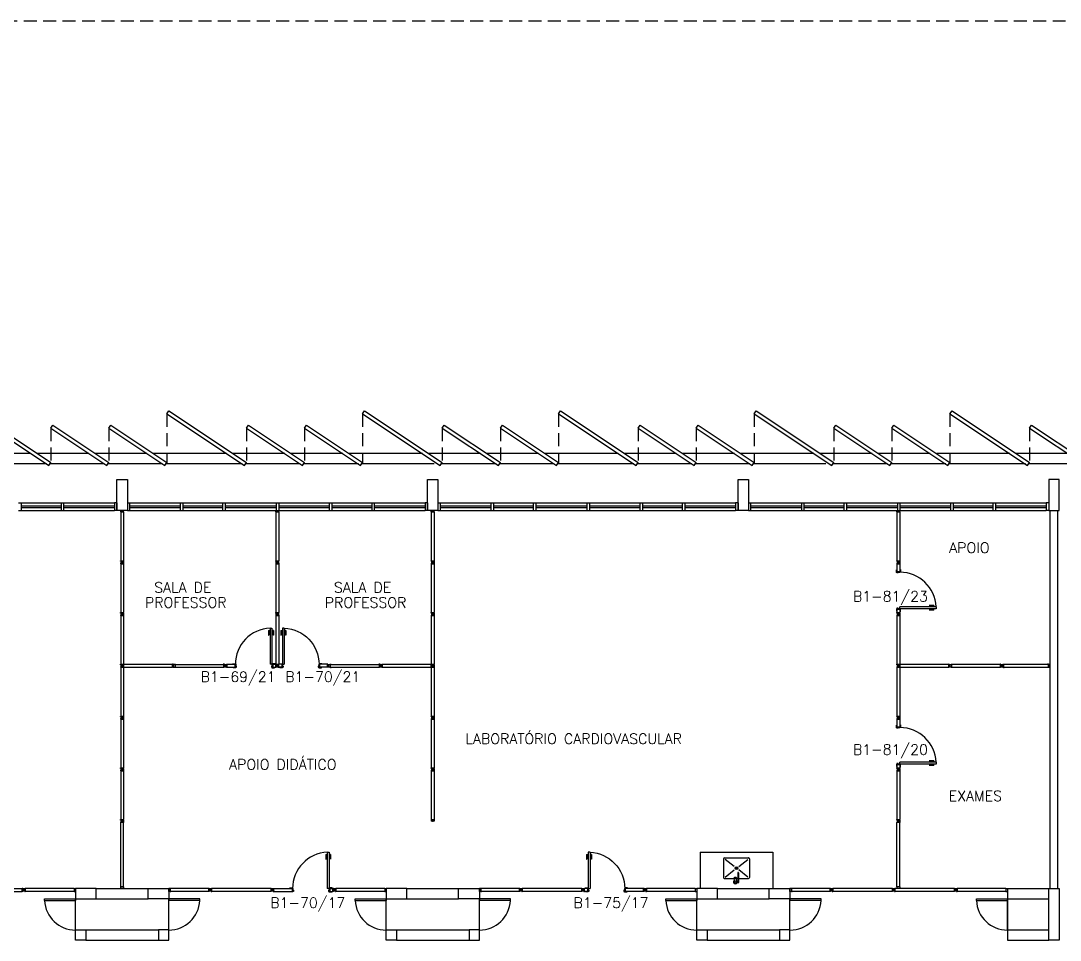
# Model space of a CAD drawing. Header units: millimetres. Extents: x 4436 to 4619, y 1272 to 1428.
# Drawn here: x 4502.29 to 4522.36, y 1346.31 to 1364.07 of the extents above; entities that cross this region are included whole.
import ezdxf

# ---------------------------------------------------------------- set-up
doc = ezdxf.new("R2010")
doc.units = ezdxf.units.MM
doc.linetypes.add('HIDDEN', pattern=[0.375, 0.25, -0.125])
for name, color, linetype in [('ALV', 2, 'Continuous'), ('ALVV', 1, 'Continuous'), ('DIV2', 2, 'Continuous'), ('ENDEREÇO', 2, 'Continuous'), ('ESTR', 3, 'Continuous'), ('JANELA', 1, 'Continuous'), ('MACANETA', 2, 'Continuous'), ('PEÇAS', 1, 'Continuous'), ('PISO', 1, 'Continuous'), ('PORTA', 2, 'Continuous'), ('PROJ', 1, 'HIDDEN'), ('TEXTO', 2, 'Continuous')]:
    doc.layers.add(name, color=color, linetype=linetype)
doc.styles.add('UNB1-100', font='simplex.shx', dxfattribs={"height": 0.2})

# ---------------------------------------------------------------- blocks, each defined once
blk = doc.blocks.new('MTT')
for p, q in [((-0.029, 0.018), (-0.029, 0.029)), ((-0.019, 0.029), (-0.029, 0.029)), ((-0.024, 0.018), (-0.029, 0.018)), ((-0.024, 0.018), (-0.024, -0.019)), ((-0.019, 0.024), (-0.019, 0.029)), ((-0.019, 0.024), (0.018, 0.024)), ((-0.005, 0), (0.005, 0)), ((0, -0.005), (0, 0.005)), ((0.018, 0.024), (0.018, 0.029)), ((0.018, 0.029), (0.029, 0.029)), ((0.024, 0.018), (0.029, 0.018)), ((0.024, 0.018), (0.024, -0.019)), ((0.029, 0.018), (0.029, 0.029)), ((-0.029, -0.019), (-0.024, -0.019)), ((-0.029, -0.019), (-0.029, -0.029)), ((-0.019, -0.029), (-0.029, -0.029)), ((0.018, -0.024), (-0.019, -0.024)), ((-0.019, -0.024), (-0.019, -0.029)), ((0.018, -0.024), (0.018, -0.029)), ((0.018, -0.029), (0.029, -0.029)), ((0.029, -0.019), (0.024, -0.019)), ((0.029, -0.019), (0.029, -0.029))]:
    blk.add_line(p, q)
blk = doc.blocks.new('DIV10')
for p, q in [((-0.0051, 0), (0.0051, 0)), ((0, -0.0051), (0, 0.0051)), ((0.0285, 0.0285), (0.9715, 0.0285)), ((0.0285, -0.0285), (0.0285, 0.0285)), ((0.9715, -0.0285), (0.9715, 0.0285)), ((0.9949, 0), (1.0051, 0)), ((1, -0.0051), (1, 0.0051)), ((0.0285, -0.0285), (0.9715, -0.0285))]:
    blk.add_line(p, q)
blk = doc.blocks.new('IMTT')
for p, q in [((-0.005, 0), (0.005, 0)), ((0.029, 0.029), (0, 0.029)), ((0, -0.028), (0, 0.029)), ((0.029, -0.028), (0, -0.028))]:
    blk.add_line(p, q)
blk = doc.blocks.new('DIV12')
for p, q in [((-0.0051, 0), (0.0051, 0)), ((0, -0.0051), (0, 0.0051)), ((0.0285, 0.0285), (1.1715, 0.0285)), ((0.0285, -0.0285), (0.0285, 0.0285)), ((1.1715, -0.0285), (1.1715, 0.0285)), ((1.1949, 0), (1.2051, 0)), ((1.2, -0.0051), (1.2, 0.0051)), ((0.0285, -0.0285), (1.1715, -0.0285))]:
    blk.add_line(p, q)
blk = doc.blocks.new('DIV8')
for p, q in [((0.005, 0), (-0.005, 0)), ((0, 0.005), (0, -0.005)), ((0.024, 0.019), (0.028, 0.019)), ((0.024, 0.017), (0.024, 0.019)), ((0.024, 0.017), (0.028, 0.017)), ((0.028, 0.03), (0.043, 0.03)), ((0.028, 0.03), (0.028, 0.019)), ((0.028, 0.017), (0.028, -0.016)), ((0.769, 0.028), (0.03, 0.028)), ((0.03, 0.028), (0.03, -0.028)), ((0.043, 0.028), (0.043, 0.03)), ((0.757, 0.028), (0.757, 0.03)), ((0.771, 0.03), (0.757, 0.03)), ((0.769, 0.028), (0.769, -0.028)), ((0.771, 0.03), (0.771, 0.019)), ((0.776, 0.019), (0.771, 0.019)), ((0.771, 0.017), (0.771, -0.016)), ((0.776, 0.017), (0.771, 0.017)), ((0.776, 0.017), (0.776, 0.019)), ((0.805, 0), (0.795, 0)), ((0.8, 0.005), (0.8, -0.005)), ((0.024, -0.016), (0.028, -0.016)), ((0.024, -0.019), (0.024, -0.016)), ((0.024, -0.019), (0.028, -0.019)), ((0.028, -0.019), (0.028, -0.03)), ((0.028, -0.03), (0.043, -0.03)), ((0.769, -0.028), (0.03, -0.028)), ((0.043, -0.03), (0.043, -0.028)), ((0.757, -0.03), (0.757, -0.028)), ((0.771, -0.03), (0.757, -0.03)), ((0.776, -0.016), (0.771, -0.016)), ((0.776, -0.019), (0.771, -0.019)), ((0.771, -0.019), (0.771, -0.03)), ((0.776, -0.019), (0.776, -0.016))]:
    blk.add_line(p, q)
blk = doc.blocks.new('DIV13')
for p, q in [((-0.029, 1.272), (-0.029, 0.028)), ((-0.029, 1.272), (0.028, 1.272)), ((-0.005, 1.3), (0.005, 1.3)), ((0, 1.305), (0, 1.295)), ((0.028, 1.272), (0.028, 0.028)), ((-0.029, 0.028), (0.028, 0.028)), ((-0.005, 0), (0.005, 0)), ((0.005, 0), (-0.005, 0)), ((0.005, 0), (-0.005, 0)), ((0, 0.005), (0, -0.005)), ((0, 0.005), (0, -0.005)), ((0, 0.005), (0, -0.005))]:
    blk.add_line(p, q)
blk = doc.blocks.new('DOOR70')
at = {"layer": 'MACANETA', "color": 1}
for p, q in [((-0.015, -0.565), (-0.01, -0.565)), ((-0.015, -0.655), (-0.015, -0.565)), ((-0.01, -0.655), (-0.01, -0.565)), ((0.08, -0.565), (0.075, -0.565)), ((0.075, -0.655), (0.075, -0.565)), ((0.08, -0.655), (0.08, -0.565)), ((-0.015, -0.655), (0.012, -0.655)), ((-0.01, -0.635), (0.012, -0.635)), ((0.012, -0.663), (0.012, -0.628)), ((0.012, -0.628), (0.015, -0.628)), ((0.012, -0.663), (0.015, -0.663)), ((0.053, -0.628), (0.05, -0.628)), ((0.053, -0.663), (0.05, -0.663)), ((0.053, -0.663), (0.053, -0.628)), ((0.075, -0.635), (0.053, -0.635)), ((0.08, -0.655), (0.053, -0.655))]:
    blk.add_line(p, q, dxfattribs=at)
at = {"layer": 'PORTA'}
for p, q in [((0.015, -0.7), (0.015, 0)), ((0.015, 0), (0.05, 0)), ((0.05, -0.7), (0.05, 0)), ((0.05, -0.7), (0.015, -0.7))]:
    blk.add_line(p, q, dxfattribs=at)
at = {"layer": 'PORTA', "color": 1}
blk.add_arc((0.02, 0), 0.7, 272.4563, 0, dxfattribs=at)
blk = doc.blocks.new('DIV10B')
for p, q in [((-0.005, 0), (0.005, 0)), ((0, -0.005), (0, 0.005)), ((0.024, 0.018), (0.028, 0.018)), ((0.024, 0.018), (0.024, 0.016)), ((0.024, 0.016), (0.028, 0.016)), ((0.028, 0.03), (0.043, 0.03)), ((0.028, 0.018), (0.028, 0.03)), ((0.028, -0.017), (0.028, 0.016)), ((0.03, 0.028), (0.974, 0.028)), ((0.03, -0.029), (0.03, 0.028)), ((0.043, 0.03), (0.043, 0.028)), ((0.962, 0.03), (0.962, 0.028)), ((0.976, 0.03), (0.962, 0.03)), ((0.974, -0.029), (0.974, 0.028)), ((0.976, 0.018), (0.976, 0.03)), ((0.981, 0.018), (0.976, 0.018)), ((0.981, 0.016), (0.976, 0.016)), ((0.976, -0.017), (0.976, 0.016)), ((0.981, 0.018), (0.981, 0.016)), ((1, 0), (1.01, 0)), ((1.005, -0.005), (1.005, 0.005)), ((0.024, -0.017), (0.028, -0.017)), ((0.024, -0.017), (0.024, -0.019)), ((0.024, -0.019), (0.028, -0.019)), ((0.028, -0.031), (0.028, -0.019)), ((0.028, -0.031), (0.043, -0.031)), ((0.03, -0.029), (0.974, -0.029)), ((0.043, -0.029), (0.043, -0.031)), ((0.962, -0.029), (0.962, -0.031)), ((0.976, -0.031), (0.962, -0.031)), ((0.981, -0.017), (0.976, -0.017)), ((0.981, -0.019), (0.976, -0.019)), ((0.976, -0.031), (0.976, -0.019)), ((0.981, -0.017), (0.981, -0.019))]:
    blk.add_line(p, q)
blk = doc.blocks.new('DIV10C')
for p, q in [((-0.005, 0), (0.005, 0)), ((0, -0.005), (0, 0.005)), ((0.024, 0.018), (0.028, 0.018)), ((0.024, 0.018), (0.024, 0.016)), ((0.024, 0.016), (0.028, 0.016)), ((0.028, 0.018), (0.028, 0.03)), ((0.028, -0.017), (0.028, 0.016)), ((0.03, 0.028), (0.964, 0.028)), ((0.03, -0.029), (0.03, 0.028)), ((0.966, 0.03), (0.952, 0.03)), ((0.952, 0.03), (0.952, 0.028)), ((0.964, -0.029), (0.964, 0.028)), ((0.966, 0.018), (0.966, 0.03)), ((0.971, 0.018), (0.966, 0.018)), ((0.966, -0.017), (0.966, 0.016)), ((0.971, 0.016), (0.966, 0.016)), ((0.971, 0.018), (0.971, 0.016)), ((0.024, -0.017), (0.024, -0.019)), ((0.024, -0.017), (0.028, -0.017)), ((0.024, -0.019), (0.028, -0.019)), ((0.028, -0.031), (0.028, -0.019)), ((0.03, -0.029), (0.964, -0.029)), ((0.952, -0.029), (0.952, -0.031)), ((0.966, -0.031), (0.952, -0.031)), ((0.971, -0.017), (0.966, -0.017)), ((0.966, -0.031), (0.966, -0.019)), ((0.971, -0.019), (0.966, -0.019)), ((0.971, -0.017), (0.971, -0.019))]:
    blk.add_line(p, q)
blk = doc.blocks.new('INOXA1-P')
for p, q in [((0.12, 0.23), (0.12, 0.047)), ((0.22, 0.25), (0.14, 0.25)), ((0.15, 0.22), (0.287, 0.043)), ((0.5, 0.25), (0.22, 0.25)), ((0.353, 0.043), (0.49, 0.22)), ((0.52, 0.23), (0.52, -0.23)), ((0.043, 0.008), (0.043, -0.022)), ((0.062, 0.04), (0.071, 0.04)), ((0.131, 0.048), (0.076, 0.043)), ((0.131, -0.002), (0.076, 0.003)), ((0.22, -0.027), (0.054, -0.027)), ((0.22, -0.037), (0.054, -0.037)), ((0.063, -0.003), (0.063, -0.021)), ((0.12, -0.001), (0.12, -0.027)), ((0.12, -0.037), (0.12, -0.23)), ((0.15, -0.22), (0.287, -0.043)), ((0.231, -0.027), (0.22, -0.027)), ((0.231, -0.037), (0.22, -0.037)), ((0.353, -0.043), (0.49, -0.22)), ((0.22, -0.25), (0.14, -0.25)), ((0.5, -0.25), (0.22, -0.25))]:
    blk.add_line(p, q)
blk.add_lwpolyline([(0.076, 0.003), (0.072, 0.004), (0.069, 0.009), (0.067, 0.015), (0.066, 0.023), (0.067, 0.031), (0.069, 0.037), (0.072, 0.042), (0.076, 0.043)])
blk.add_lwpolyline([(0.131, 0.048), (0.137, 0.046), (0.143, 0.041), (0.147, 0.033), (0.148, 0.023), (0.147, 0.013), (0.143, 0.006), (0.137, 0), (0.131, -0.002), (0.125, 0), (0.119, 0.006), (0.115, 0.013), (0.114, 0.023), (0.115, 0.033), (0.119, 0.041), (0.125, 0.046)], close=True)
for radius in [0.0266, 0.0163]:
    blk.add_circle((0.32, 0), radius)
for centre, radius, start, end in [((0.14, 0.23), 0.02, 90, 180), ((0.5, 0.23), 0.02, 360, 90), ((0.054, 0.023), 0.0349, 36.1705, 252.2568), ((0.054, 0.023), 0.0189, 62.7367, 235.7375), ((0.073, -0.003), 0.01, 102.8285, 180), ((0.054, 0.023), 0.0349, 285.5373, 323.9987), ((0.054, -0.032), 0.0145, 20.161, 339.839), ((0.054, -0.032), 0.005, 90.0037, 269.9963), ((0.231, -0.032), 0.00738, 222.6559, 137.3441), ((0.231, -0.032), 0.005, 269.9935, 90.0065), ((0.14, -0.23), 0.02, 180, 270), ((0.5, -0.23), 0.02, 270, 360)]:
    blk.add_arc(centre, radius, start, end)

msp = doc.modelspace()

# ---------------------------------------------------------------- linework, layer by layer
at = {"layer": 'ALV'}
for p, q in [((4501.36401, 1356.53201), (4502.86381, 1355.53673)), ((4505.10731, 1356.47369), (4505.14601, 1356.53201)), ((4505.14601, 1356.53201), (4506.64581, 1355.53673)), ((4508.88931, 1356.47369), (4508.92801, 1356.53201)), ((4508.92801, 1356.53201), (4510.42781, 1355.53673)), ((4512.67131, 1356.47369), (4512.71001, 1356.53201)), ((4512.71001, 1356.53201), (4514.20981, 1355.53673)), ((4516.45331, 1356.47369), (4516.49201, 1356.53201)), ((4516.49201, 1356.53201), (4517.99181, 1355.53673)), ((4520.23531, 1356.47369), (4520.27401, 1356.53201)), ((4520.27401, 1356.53201), (4521.77381, 1355.53673)), ((4501.32531, 1356.47369), (4502.82511, 1355.4784)), ((4505.10731, 1356.47369), (4506.60711, 1355.4784)), ((4508.88931, 1356.47369), (4510.38911, 1355.4784)), ((4512.67131, 1356.47369), (4514.17111, 1355.4784)), ((4516.45331, 1356.47369), (4517.95311, 1355.4784)), ((4520.23531, 1356.47369), (4521.73511, 1355.4784)), ((4502.86351, 1356.19722), (4502.90222, 1356.25555)), ((4502.86351, 1356.19722), (4503.9467, 1355.4784)), ((4502.90222, 1356.25555), (4503.98541, 1355.53673)), ((4503.98541, 1356.19722), (4504.02412, 1356.25555)), ((4503.98541, 1356.19722), (4505.0686, 1355.4784)), ((4504.02412, 1356.25555), (4505.10731, 1355.53673)), ((4506.64581, 1356.19722), (4506.68452, 1356.25555)), ((4506.64581, 1356.19722), (4507.729, 1355.4784)), ((4506.68452, 1356.25555), (4507.76771, 1355.53673)), ((4507.76771, 1356.19722), (4507.80641, 1356.25555)), ((4507.76771, 1356.19722), (4508.8509, 1355.4784)), ((4507.80641, 1356.25555), (4508.8896, 1355.53673)), ((4510.42751, 1356.19722), (4510.46622, 1356.25555)), ((4510.42751, 1356.19722), (4511.5107, 1355.4784)), ((4510.46622, 1356.25555), (4511.54941, 1355.53673)), ((4511.54941, 1356.19722), (4511.58812, 1356.25555)), ((4511.54941, 1356.19722), (4512.6326, 1355.4784)), ((4511.58812, 1356.25555), (4512.67131, 1355.53673)), ((4514.20981, 1356.19722), (4514.24852, 1356.25555)), ((4514.20981, 1356.19722), (4515.293, 1355.4784)), ((4514.24852, 1356.25555), (4515.33171, 1355.53673)), ((4515.33171, 1356.19722), (4515.37041, 1356.25555)), ((4515.33171, 1356.19722), (4516.4149, 1355.4784)), ((4515.37041, 1356.25555), (4516.4536, 1355.53673)), ((4517.99151, 1356.19722), (4518.03022, 1356.25555)), ((4517.99151, 1356.19722), (4519.0747, 1355.4784)), ((4518.03022, 1356.25555), (4519.11341, 1355.53673)), ((4519.11341, 1356.19722), (4519.15212, 1356.25555)), ((4519.11341, 1356.19722), (4520.1966, 1355.4784)), ((4519.15212, 1356.25555), (4520.23531, 1355.53673)), ((4521.77381, 1356.19722), (4521.81252, 1356.25555)), ((4521.77381, 1356.19722), (4522.857, 1355.4784)), ((4521.81252, 1356.25555), (4522.89571, 1355.53673)), ((4502.82511, 1355.4784), (4502.86381, 1355.53673)), ((4503.9467, 1355.4784), (4503.98541, 1355.53673)), ((4505.0686, 1355.4784), (4505.10731, 1355.53673)), ((4506.60711, 1355.4784), (4506.64581, 1355.53673)), ((4507.729, 1355.4784), (4507.76771, 1355.53673)), ((4508.8509, 1355.4784), (4508.8896, 1355.53673)), ((4510.38911, 1355.4784), (4510.42781, 1355.53673)), ((4511.5107, 1355.4784), (4511.54941, 1355.53673)), ((4512.6326, 1355.4784), (4512.67131, 1355.53673)), ((4514.17111, 1355.4784), (4514.20981, 1355.53673)), ((4515.293, 1355.4784), (4515.33171, 1355.53673)), ((4516.4149, 1355.4784), (4516.4536, 1355.53673)), ((4517.95311, 1355.4784), (4517.99181, 1355.53673)), ((4519.0747, 1355.4784), (4519.11341, 1355.53673)), ((4520.1966, 1355.4784), (4520.23531, 1355.53673)), ((4521.73511, 1355.4784), (4521.77381, 1355.53673)), ((4502.24441, 1354.75756), (4502.29441, 1354.75756)), ((4502.29441, 1354.75756), (4502.29441, 1354.60756)), ((4503.06441, 1354.75756), (4503.06441, 1354.60756)), ((4503.06441, 1354.75756), (4503.11441, 1354.75756)), ((4503.11441, 1354.75756), (4503.11441, 1354.60756)), ((4504.09441, 1354.75756), (4504.09441, 1354.60756)), ((4504.14441, 1354.75756), (4504.09441, 1354.75756)), ((4504.14441, 1354.75756), (4504.14441, 1354.60756)), ((4504.34441, 1354.75756), (4504.34441, 1354.60756)), ((4504.34441, 1354.75756), (4504.38441, 1354.75756)), ((4504.38441, 1354.75756), (4504.38441, 1354.60756)), ((4505.36441, 1354.75756), (4505.36441, 1354.60756)), ((4505.36441, 1354.75756), (4505.41441, 1354.75756)), ((4505.41441, 1354.75756), (4505.41441, 1354.60756)), ((4506.18441, 1354.75756), (4506.18441, 1354.60756)), ((4506.18441, 1354.75756), (4506.23441, 1354.75756)), ((4506.23441, 1354.75756), (4506.23441, 1354.60756)), ((4507.21941, 1354.75756), (4507.21941, 1354.60756)), ((4507.21941, 1354.75756), (4507.26941, 1354.75756)), ((4507.26941, 1354.75756), (4507.26941, 1354.60756)), ((4508.24441, 1354.75756), (4508.24441, 1354.60756)), ((4508.24441, 1354.75756), (4508.29441, 1354.75756)), ((4508.29441, 1354.75756), (4508.29441, 1354.60756)), ((4509.06441, 1354.75756), (4509.06441, 1354.60756)), ((4509.06441, 1354.75756), (4509.11441, 1354.75756)), ((4509.11441, 1354.75756), (4509.11441, 1354.60756)), ((4510.09441, 1354.75756), (4510.09441, 1354.60756)), ((4510.14441, 1354.75756), (4510.09441, 1354.75756)), ((4510.14441, 1354.75756), (4510.14441, 1354.60756)), ((4510.34441, 1354.75756), (4510.34441, 1354.60756)), ((4510.34441, 1354.75756), (4510.38441, 1354.75756)), ((4510.38441, 1354.75756), (4510.38441, 1354.60756)), ((4511.36441, 1354.75756), (4511.36441, 1354.60756)), ((4511.36441, 1354.75756), (4511.41441, 1354.75756)), ((4511.41441, 1354.75756), (4511.41441, 1354.60756)), ((4512.18441, 1354.75756), (4512.18441, 1354.60756)), ((4512.18441, 1354.75756), (4512.23441, 1354.75756)), ((4512.23441, 1354.75756), (4512.23441, 1354.60756)), ((4513.21941, 1354.75756), (4513.21941, 1354.60756)), ((4513.21941, 1354.75756), (4513.26941, 1354.75756)), ((4513.26941, 1354.75756), (4513.26941, 1354.60756)), ((4514.24441, 1354.75756), (4514.24441, 1354.60756)), ((4514.24441, 1354.75756), (4514.29441, 1354.75756)), ((4514.29441, 1354.75756), (4514.29441, 1354.60756)), ((4515.06441, 1354.75756), (4515.06441, 1354.60756)), ((4515.06441, 1354.75756), (4515.11441, 1354.75756)), ((4515.11441, 1354.75756), (4515.11441, 1354.60756)), ((4516.09441, 1354.75756), (4516.09441, 1354.60756)), ((4516.14441, 1354.75756), (4516.09441, 1354.75756)), ((4516.14441, 1354.75756), (4516.14441, 1354.60756)), ((4516.34441, 1354.75756), (4516.34441, 1354.60756)), ((4516.34441, 1354.75756), (4516.38441, 1354.75756)), ((4516.38441, 1354.75756), (4516.38441, 1354.60756)), ((4517.36441, 1354.75756), (4517.36441, 1354.60756)), ((4517.36441, 1354.75756), (4517.41441, 1354.75756)), ((4517.41441, 1354.75756), (4517.41441, 1354.60756)), ((4518.18441, 1354.75756), (4518.18441, 1354.60756)), ((4518.18441, 1354.75756), (4518.23441, 1354.75756)), ((4518.23441, 1354.75756), (4518.23441, 1354.60756)), ((4519.21941, 1354.75756), (4519.21941, 1354.60756)), ((4519.21941, 1354.75756), (4519.26941, 1354.75756)), ((4519.26941, 1354.75756), (4519.26941, 1354.60756)), ((4520.24441, 1354.75756), (4520.24441, 1354.60756)), ((4520.24441, 1354.75756), (4520.29441, 1354.75756)), ((4520.29441, 1354.75756), (4520.29441, 1354.60756)), ((4521.06441, 1354.75756), (4521.06441, 1354.60756)), ((4521.06441, 1354.75756), (4521.11441, 1354.75756)), ((4521.11441, 1354.75756), (4521.11441, 1354.60756)), ((4522.09441, 1354.75756), (4522.09441, 1354.60756)), ((4522.14441, 1354.75756), (4522.09441, 1354.75756)), ((4522.14441, 1354.75756), (4522.14441, 1354.60756)), ((4502.24441, 1354.60756), (4502.29441, 1354.60756)), ((4503.06441, 1354.60756), (4503.11441, 1354.60756)), ((4504.14441, 1354.60756), (4504.09441, 1354.60756)), ((4504.34441, 1354.60756), (4504.38441, 1354.60756)), ((4505.36441, 1354.60756), (4505.41441, 1354.60756)), ((4506.18441, 1354.60756), (4506.23441, 1354.60756)), ((4507.21941, 1354.60756), (4507.26941, 1354.60756)), ((4508.24441, 1354.60756), (4508.29441, 1354.60756)), ((4509.06441, 1354.60756), (4509.11441, 1354.60756)), ((4510.14441, 1354.60756), (4510.09441, 1354.60756)), ((4510.34441, 1354.60756), (4510.38441, 1354.60756)), ((4511.36441, 1354.60756), (4511.41441, 1354.60756)), ((4512.18441, 1354.60756), (4512.23441, 1354.60756)), ((4513.21941, 1354.60756), (4513.26941, 1354.60756)), ((4514.24441, 1354.60756), (4514.29441, 1354.60756)), ((4515.06441, 1354.60756), (4515.11441, 1354.60756)), ((4516.14441, 1354.60756), (4516.09441, 1354.60756)), ((4516.34441, 1354.60756), (4516.38441, 1354.60756)), ((4517.36441, 1354.60756), (4517.41441, 1354.60756)), ((4518.18441, 1354.60756), (4518.23441, 1354.60756)), ((4519.21941, 1354.60756), (4519.26941, 1354.60756)), ((4520.24441, 1354.60756), (4520.29441, 1354.60756)), ((4521.06441, 1354.60756), (4521.11441, 1354.60756)), ((4522.14441, 1354.60756), (4522.09441, 1354.60756)), ((4522.16941, 1347.30756), (4522.16941, 1354.60756)), ((4522.31941, 1347.30756), (4522.31941, 1354.60756)), ((4503.74441, 1347.30756), (4504.74441, 1347.30756)), ((4509.74441, 1347.30756), (4510.74441, 1347.30756)), ((4515.74441, 1347.30756), (4516.74441, 1347.30756)), ((4521.34406, 1347.30756), (4521.34406, 1346.30756)), ((4521.34406, 1347.30756), (4522.14441, 1347.30756)), ((4503.74441, 1347.10756), (4504.74441, 1347.10756)), ((4509.74441, 1347.10756), (4510.74441, 1347.10756)), ((4515.74441, 1347.10756), (4516.74441, 1347.10756)), ((4521.34406, 1347.10756), (4522.14441, 1347.10756)), ((4503.54441, 1346.50756), (4504.94441, 1346.50756)), ((4509.54441, 1346.50756), (4510.94441, 1346.50756)), ((4515.54441, 1346.50756), (4516.94441, 1346.50756)), ((4521.34406, 1346.50756), (4522.14441, 1346.50756)), ((4503.54441, 1346.30756), (4504.94441, 1346.30756)), ((4509.54441, 1346.30756), (4510.94441, 1346.30756)), ((4515.54441, 1346.30756), (4516.94441, 1346.30756)), ((4521.34406, 1346.30756), (4522.14441, 1346.30756))]:
    msp.add_line(p, q, dxfattribs=at)
at = {"layer": 'DIV2'}
for p, q in [((4519.21091, 1353.57906), (4519.21091, 1353.42506)), ((4519.21091, 1353.57906), (4519.26791, 1353.57906)), ((4519.23431, 1353.60756), (4519.24451, 1353.60756)), ((4519.23941, 1353.61266), (4519.23941, 1353.60246)), ((4519.26791, 1353.57906), (4519.26791, 1353.42506)), ((4519.26791, 1353.47006), (4519.27791, 1353.47006)), ((4519.27791, 1353.47006), (4519.27791, 1353.42006)), ((4519.20091, 1353.46006), (4519.21091, 1353.46006)), ((4519.20091, 1353.41006), (4519.20091, 1353.46006)), ((4519.21091, 1353.41006), (4519.20091, 1353.41006)), ((4519.21091, 1353.42506), (4519.21091, 1353.41006)), ((4519.26791, 1353.42506), (4519.21091, 1353.42506)), ((4519.21091, 1353.40006), (4519.21091, 1353.41006)), ((4519.23291, 1353.40006), (4519.21091, 1353.40006)), ((4519.23291, 1353.41006), (4519.23291, 1353.40006)), ((4519.26791, 1353.41006), (4519.23291, 1353.41006)), ((4519.26791, 1353.42506), (4519.26791, 1353.42006)), ((4519.26791, 1353.42006), (4519.26791, 1353.41006)), ((4519.27791, 1353.42006), (4519.26791, 1353.42006)), ((4519.20091, 1352.71006), (4519.20091, 1352.66006)), ((4519.21091, 1352.71006), (4519.20091, 1352.71006)), ((4519.20091, 1352.66006), (4519.21091, 1352.66006)), ((4519.21091, 1352.72006), (4519.21091, 1352.71006)), ((4519.23291, 1352.72006), (4519.21091, 1352.72006)), ((4519.21091, 1352.69506), (4519.21091, 1352.71006)), ((4519.21091, 1352.69506), (4519.21091, 1352.63606)), ((4519.26791, 1352.69506), (4519.21091, 1352.69506)), ((4519.23291, 1352.71006), (4519.23291, 1352.72006)), ((4519.26791, 1352.71006), (4519.23291, 1352.71006)), ((4519.26791, 1352.70006), (4519.26791, 1352.71006)), ((4519.26791, 1352.69506), (4519.26791, 1352.70006)), ((4519.27791, 1352.70006), (4519.26791, 1352.70006)), ((4519.26791, 1352.69506), (4519.26791, 1352.63606)), ((4519.27791, 1352.65006), (4519.27791, 1352.70006)), ((4519.21091, 1352.63606), (4519.26791, 1352.63606)), ((4519.23431, 1352.60756), (4519.24451, 1352.60756)), ((4519.23941, 1352.61266), (4519.23941, 1352.60246)), ((4519.26791, 1352.65006), (4519.27791, 1352.65006)), ((4506.23431, 1351.60756), (4506.24451, 1351.60756)), ((4506.23941, 1351.60246), (4506.23941, 1351.61266)), ((4506.26791, 1351.57906), (4506.26791, 1351.63606)), ((4506.26791, 1351.63606), (4506.42191, 1351.63606)), ((4506.26791, 1351.57906), (4506.42191, 1351.57906)), ((4506.37691, 1351.64606), (4506.42691, 1351.64606)), ((4506.37691, 1351.63606), (4506.37691, 1351.64606)), ((4506.38691, 1351.56906), (4506.38691, 1351.57906)), ((4506.43691, 1351.56906), (4506.38691, 1351.56906)), ((4506.42191, 1351.63606), (4506.42691, 1351.63606)), ((4506.42191, 1351.63606), (4506.42191, 1351.57906)), ((4506.42191, 1351.57906), (4506.43691, 1351.57906)), ((4506.42691, 1351.64606), (4506.42691, 1351.63606)), ((4506.42691, 1351.63606), (4506.43691, 1351.63606)), ((4506.43691, 1351.63606), (4506.43691, 1351.60106)), ((4506.43691, 1351.60106), (4506.44691, 1351.60106)), ((4506.43691, 1351.57906), (4506.43691, 1351.56906)), ((4506.44691, 1351.57906), (4506.43691, 1351.57906)), ((4506.44691, 1351.60106), (4506.44691, 1351.57906)), ((4507.12691, 1351.60106), (4507.12691, 1351.57906)), ((4507.13691, 1351.60106), (4507.12691, 1351.60106)), ((4507.12691, 1351.57906), (4507.13691, 1351.57906)), ((4507.13691, 1351.63606), (4507.13691, 1351.60106)), ((4507.14691, 1351.63606), (4507.13691, 1351.63606)), ((4507.15191, 1351.57906), (4507.13691, 1351.57906)), ((4507.13691, 1351.57906), (4507.13691, 1351.56906)), ((4507.13691, 1351.56906), (4507.18691, 1351.56906)), ((4507.14691, 1351.64606), (4507.14691, 1351.63606)), ((4507.19691, 1351.64606), (4507.14691, 1351.64606)), ((4507.15191, 1351.63606), (4507.14691, 1351.63606)), ((4507.15191, 1351.63606), (4507.21091, 1351.63606)), ((4507.15191, 1351.63606), (4507.15191, 1351.57906)), ((4507.15191, 1351.57906), (4507.21091, 1351.57906)), ((4507.18691, 1351.56906), (4507.18691, 1351.57906)), ((4507.19691, 1351.63606), (4507.19691, 1351.64606)), ((4507.21091, 1351.57906), (4507.21091, 1351.63606)), ((4507.24451, 1351.60756), (4507.23431, 1351.60756)), ((4507.23431, 1351.60756), (4507.24451, 1351.60756)), ((4507.23941, 1351.60246), (4507.23941, 1351.61266)), ((4507.23941, 1351.60246), (4507.23941, 1351.61266)), ((4507.26791, 1351.57906), (4507.26791, 1351.63606)), ((4507.32691, 1351.63606), (4507.26791, 1351.63606)), ((4507.32691, 1351.57906), (4507.26791, 1351.57906)), ((4507.28191, 1351.64606), (4507.33191, 1351.64606)), ((4507.28191, 1351.63606), (4507.28191, 1351.64606)), ((4507.29191, 1351.56906), (4507.29191, 1351.57906)), ((4507.34191, 1351.56906), (4507.29191, 1351.56906)), ((4507.32691, 1351.63606), (4507.33191, 1351.63606)), ((4507.32691, 1351.63606), (4507.32691, 1351.57906)), ((4507.32691, 1351.57906), (4507.34191, 1351.57906)), ((4507.33191, 1351.64606), (4507.33191, 1351.63606)), ((4507.33191, 1351.63606), (4507.34191, 1351.63606)), ((4507.34191, 1351.63606), (4507.34191, 1351.60106)), ((4507.34191, 1351.60106), (4507.35191, 1351.60106)), ((4507.34191, 1351.57906), (4507.34191, 1351.56906)), ((4507.35191, 1351.57906), (4507.34191, 1351.57906)), ((4507.35191, 1351.60106), (4507.35191, 1351.57906)), ((4508.03191, 1351.60106), (4508.03191, 1351.57906)), ((4508.04191, 1351.60106), (4508.03191, 1351.60106)), ((4508.03191, 1351.57906), (4508.04191, 1351.57906)), ((4508.04191, 1351.63606), (4508.04191, 1351.60106)), ((4508.05191, 1351.63606), (4508.04191, 1351.63606)), ((4508.05691, 1351.57906), (4508.04191, 1351.57906)), ((4508.04191, 1351.57906), (4508.04191, 1351.56906)), ((4508.04191, 1351.56906), (4508.09191, 1351.56906)), ((4508.05191, 1351.64606), (4508.05191, 1351.63606)), ((4508.10191, 1351.64606), (4508.05191, 1351.64606)), ((4508.05691, 1351.63606), (4508.05191, 1351.63606)), ((4508.21091, 1351.63606), (4508.05691, 1351.63606)), ((4508.05691, 1351.63606), (4508.05691, 1351.57906)), ((4508.21091, 1351.57906), (4508.05691, 1351.57906)), ((4508.09191, 1351.56906), (4508.09191, 1351.57906)), ((4508.10191, 1351.63606), (4508.10191, 1351.64606)), ((4508.21091, 1351.57906), (4508.21091, 1351.63606)), ((4508.24451, 1351.60756), (4508.23431, 1351.60756)), ((4508.23941, 1351.60246), (4508.23941, 1351.61266)), ((4521.23431, 1351.60756), (4521.24451, 1351.60756)), ((4521.23941, 1351.61266), (4521.23941, 1351.60246)), ((4521.26291, 1351.62406), (4521.26291, 1351.62606)), ((4521.26291, 1351.62606), (4521.26791, 1351.62606)), ((4521.26291, 1351.62406), (4521.26791, 1351.62406)), ((4521.26291, 1351.58906), (4521.26291, 1351.59106)), ((4521.26291, 1351.59106), (4521.26791, 1351.59106)), ((4521.26291, 1351.58906), (4521.26791, 1351.58906)), ((4521.26791, 1351.63806), (4521.26791, 1351.62606)), ((4521.26791, 1351.63806), (4521.2823, 1351.63806)), ((4521.26791, 1351.62406), (4521.26791, 1351.59106)), ((4521.26791, 1351.58906), (4521.26791, 1351.57706)), ((4521.26791, 1351.57706), (4521.2823, 1351.57706)), ((4521.26991, 1351.63606), (4522.13391, 1351.63606)), ((4521.26991, 1351.63606), (4521.26991, 1351.57906)), ((4521.26991, 1351.57906), (4522.13391, 1351.57906)), ((4521.2823, 1351.63606), (4521.2823, 1351.63806)), ((4521.2823, 1351.57706), (4521.2823, 1351.57906)), ((4522.12153, 1351.63606), (4522.12153, 1351.63806)), ((4522.13591, 1351.63806), (4522.12153, 1351.63806)), ((4522.12153, 1351.57706), (4522.12153, 1351.57906)), ((4522.13591, 1351.57706), (4522.12153, 1351.57706)), ((4522.13391, 1351.63606), (4522.13391, 1351.57906)), ((4522.13591, 1351.63806), (4522.13591, 1351.62606)), ((4522.14091, 1351.62606), (4522.13591, 1351.62606)), ((4522.13591, 1351.62406), (4522.13591, 1351.59106)), ((4522.14091, 1351.62406), (4522.13591, 1351.62406)), ((4522.14091, 1351.59106), (4522.13591, 1351.59106)), ((4522.13591, 1351.58906), (4522.13591, 1351.57706)), ((4522.14091, 1351.58906), (4522.13591, 1351.58906)), ((4522.14091, 1351.62406), (4522.14091, 1351.62606)), ((4522.14091, 1351.58906), (4522.14091, 1351.59106)), ((4522.15931, 1351.60756), (4522.16951, 1351.60756)), ((4522.16441, 1351.61266), (4522.16441, 1351.60246)), ((4519.20091, 1350.46006), (4519.21091, 1350.46006)), ((4519.20091, 1350.41006), (4519.20091, 1350.46006)), ((4519.21091, 1350.57906), (4519.21091, 1350.42506)), ((4519.21091, 1350.57906), (4519.26791, 1350.57906)), ((4519.23431, 1350.60756), (4519.24451, 1350.60756)), ((4519.23941, 1350.61266), (4519.23941, 1350.60246)), ((4519.26791, 1350.57906), (4519.26791, 1350.42506)), ((4519.26791, 1350.47006), (4519.27791, 1350.47006)), ((4519.27791, 1350.47006), (4519.27791, 1350.42006)), ((4519.21091, 1350.41006), (4519.20091, 1350.41006)), ((4519.21091, 1350.42506), (4519.21091, 1350.41006)), ((4519.26791, 1350.42506), (4519.21091, 1350.42506)), ((4519.21091, 1350.40006), (4519.21091, 1350.41006)), ((4519.23291, 1350.40006), (4519.21091, 1350.40006)), ((4519.23291, 1350.41006), (4519.23291, 1350.40006)), ((4519.26791, 1350.41006), (4519.23291, 1350.41006)), ((4519.26791, 1350.42506), (4519.26791, 1350.42006)), ((4519.26791, 1350.42006), (4519.26791, 1350.41006)), ((4519.27791, 1350.42006), (4519.26791, 1350.42006)), ((4519.20091, 1349.71006), (4519.20091, 1349.66006)), ((4519.21091, 1349.71006), (4519.20091, 1349.71006)), ((4519.20091, 1349.66006), (4519.21091, 1349.66006)), ((4519.21091, 1349.72006), (4519.21091, 1349.71006)), ((4519.23291, 1349.72006), (4519.21091, 1349.72006)), ((4519.21091, 1349.69506), (4519.21091, 1349.71006)), ((4519.21091, 1349.69506), (4519.21091, 1349.63606)), ((4519.26791, 1349.69506), (4519.21091, 1349.69506)), ((4519.23291, 1349.71006), (4519.23291, 1349.72006)), ((4519.26791, 1349.71006), (4519.23291, 1349.71006)), ((4519.26791, 1349.70006), (4519.26791, 1349.71006)), ((4519.26791, 1349.69506), (4519.26791, 1349.70006)), ((4519.27791, 1349.70006), (4519.26791, 1349.70006)), ((4519.26791, 1349.69506), (4519.26791, 1349.63606)), ((4519.26791, 1349.65006), (4519.27791, 1349.65006)), ((4519.27791, 1349.65006), (4519.27791, 1349.70006)), ((4519.21091, 1349.63606), (4519.26791, 1349.63606)), ((4519.23431, 1349.60756), (4519.24451, 1349.60756)), ((4519.23941, 1349.61266), (4519.23941, 1349.60246)), ((4507.13931, 1347.27906), (4507.14951, 1347.27906)), ((4507.14441, 1347.27396), (4507.14441, 1347.28416)), ((4507.17291, 1347.25056), (4507.17291, 1347.30756)), ((4507.17291, 1347.30756), (4507.52691, 1347.30756)), ((4507.17291, 1347.25056), (4507.52691, 1347.25056)), ((4507.48191, 1347.30756), (4507.48191, 1347.31756)), ((4507.48191, 1347.31756), (4507.53191, 1347.31756)), ((4507.49191, 1347.24056), (4507.49191, 1347.25056)), ((4507.54191, 1347.24056), (4507.49191, 1347.24056)), ((4507.52691, 1347.30756), (4507.52691, 1347.25056)), ((4507.52691, 1347.30756), (4507.53191, 1347.30756)), ((4507.52691, 1347.25056), (4507.54191, 1347.25056)), ((4507.53191, 1347.31756), (4507.53191, 1347.30756)), ((4507.53191, 1347.30756), (4507.54191, 1347.30756)), ((4507.54191, 1347.30756), (4507.54191, 1347.27256)), ((4507.54191, 1347.27256), (4507.55191, 1347.27256)), ((4507.55191, 1347.25056), (4507.54191, 1347.25056)), ((4507.54191, 1347.25056), (4507.54191, 1347.24056)), ((4507.55191, 1347.27256), (4507.55191, 1347.25056)), ((4508.24191, 1347.27256), (4508.23191, 1347.27256)), ((4508.23191, 1347.27256), (4508.23191, 1347.25056)), ((4508.23191, 1347.25056), (4508.24191, 1347.25056)), ((4508.25191, 1347.30756), (4508.24191, 1347.30756)), ((4508.24191, 1347.30756), (4508.24191, 1347.27256)), ((4508.24191, 1347.25056), (4508.24191, 1347.24056)), ((4508.25691, 1347.25056), (4508.24191, 1347.25056)), ((4508.24191, 1347.24056), (4508.29191, 1347.24056)), ((4508.30191, 1347.31756), (4508.25191, 1347.31756)), ((4508.25191, 1347.31756), (4508.25191, 1347.30756)), ((4508.25691, 1347.30756), (4508.25191, 1347.30756)), ((4508.25691, 1347.30756), (4508.31591, 1347.30756)), ((4508.25691, 1347.30756), (4508.25691, 1347.25056)), ((4508.25691, 1347.25056), (4508.31591, 1347.25056)), ((4508.29191, 1347.24056), (4508.29191, 1347.25056)), ((4508.30191, 1347.30756), (4508.30191, 1347.31756)), ((4508.31591, 1347.25056), (4508.31591, 1347.30756)), ((4508.33931, 1347.27906), (4508.34951, 1347.27906)), ((4508.34441, 1347.27396), (4508.34441, 1347.28416)), ((4513.14951, 1347.27906), (4513.13931, 1347.27906)), ((4513.14441, 1347.27396), (4513.14441, 1347.28416)), ((4513.23191, 1347.30756), (4513.17291, 1347.30756)), ((4513.17291, 1347.25056), (4513.17291, 1347.30756)), ((4513.23191, 1347.25056), (4513.17291, 1347.25056)), ((4513.18691, 1347.30756), (4513.18691, 1347.31756)), ((4513.18691, 1347.31756), (4513.23691, 1347.31756)), ((4513.19691, 1347.24056), (4513.19691, 1347.25056)), ((4513.24691, 1347.24056), (4513.19691, 1347.24056)), ((4513.23191, 1347.30756), (4513.23191, 1347.25056)), ((4513.23191, 1347.30756), (4513.23691, 1347.30756)), ((4513.23191, 1347.25056), (4513.24691, 1347.25056)), ((4513.23691, 1347.31756), (4513.23691, 1347.30756)), ((4513.23691, 1347.30756), (4513.24691, 1347.30756)), ((4513.24691, 1347.30756), (4513.24691, 1347.27256)), ((4513.24691, 1347.27256), (4513.25691, 1347.27256)), ((4513.25691, 1347.25056), (4513.24691, 1347.25056)), ((4513.24691, 1347.25056), (4513.24691, 1347.24056)), ((4513.25691, 1347.27256), (4513.25691, 1347.25056)), ((4513.94691, 1347.27256), (4513.93691, 1347.27256)), ((4513.93691, 1347.27256), (4513.93691, 1347.25056)), ((4513.93691, 1347.25056), (4513.94691, 1347.25056)), ((4513.95691, 1347.30756), (4513.94691, 1347.30756)), ((4513.94691, 1347.30756), (4513.94691, 1347.27256)), ((4513.94691, 1347.25056), (4513.94691, 1347.24056)), ((4513.96191, 1347.25056), (4513.94691, 1347.25056)), ((4513.94691, 1347.24056), (4513.99691, 1347.24056)), ((4514.00691, 1347.31756), (4513.95691, 1347.31756)), ((4513.95691, 1347.31756), (4513.95691, 1347.30756)), ((4513.96191, 1347.30756), (4513.95691, 1347.30756)), ((4514.31591, 1347.30756), (4513.96191, 1347.30756)), ((4513.96191, 1347.30756), (4513.96191, 1347.25056)), ((4514.31591, 1347.25056), (4513.96191, 1347.25056)), ((4513.99691, 1347.24056), (4513.99691, 1347.25056)), ((4514.00691, 1347.30756), (4514.00691, 1347.31756)), ((4514.31591, 1347.25056), (4514.31591, 1347.30756)), ((4514.34951, 1347.27906), (4514.33931, 1347.27906)), ((4514.34441, 1347.27396), (4514.34441, 1347.28416))]:
    msp.add_line(p, q, dxfattribs=at)
at = {"layer": 'ESTR'}
for points in [[(4504.34441, 1355.20757), (4504.34441, 1354.60757), (4504.14441, 1354.60757), (4504.14441, 1355.20757)], [(4510.34441, 1355.20757), (4510.34441, 1354.60757), (4510.14441, 1354.60757), (4510.14441, 1355.20757)], [(4516.34441, 1355.20757), (4516.34441, 1354.60757), (4516.14441, 1354.60757), (4516.14441, 1355.20757)], [(4522.14441, 1355.20757), (4522.14441, 1354.60757), (4522.34441, 1354.60757), (4522.34441, 1355.20757)], [(4503.34441, 1347.30756), (4503.34441, 1347.10756), (4503.74441, 1347.10756), (4503.74441, 1347.30756)], [(4505.14441, 1347.30756), (4505.14441, 1347.10756), (4504.74441, 1347.10756), (4504.74441, 1347.30756)], [(4509.34441, 1347.30756), (4509.34441, 1347.10756), (4509.74441, 1347.10756), (4509.74441, 1347.30756)], [(4511.14441, 1347.30756), (4511.14441, 1347.10756), (4510.74441, 1347.10756), (4510.74441, 1347.30756)], [(4515.34441, 1347.30756), (4515.34441, 1347.10756), (4515.74441, 1347.10756), (4515.74441, 1347.30756)], [(4517.14441, 1347.30756), (4517.14441, 1347.10756), (4516.74441, 1347.10756), (4516.74441, 1347.30756)], [(4522.14441, 1346.30756), (4522.14441, 1347.30756), (4522.34441, 1347.30756), (4522.34441, 1346.30756)], [(4503.54441, 1346.50756), (4503.54441, 1346.30756), (4503.34441, 1346.30756), (4503.34441, 1346.50756)], [(4504.94441, 1346.50756), (4504.94441, 1346.30756), (4505.14441, 1346.30756), (4505.14441, 1346.50756)], [(4509.54441, 1346.50756), (4509.54441, 1346.30756), (4509.34441, 1346.30756), (4509.34441, 1346.50756)], [(4510.94441, 1346.50756), (4510.94441, 1346.30756), (4511.14441, 1346.30756), (4511.14441, 1346.50756)], [(4515.54441, 1346.50756), (4515.54441, 1346.30756), (4515.34441, 1346.30756), (4515.34441, 1346.50756)], [(4516.94441, 1346.50756), (4516.94441, 1346.30756), (4517.14441, 1346.30756), (4517.14441, 1346.50756)]]:
    msp.add_lwpolyline(points, close=True, dxfattribs=at)
at = {"layer": 'JANELA', "color": 1}
for p, q in [((4502.29441, 1354.75756), (4503.06441, 1354.75756)), ((4502.29441, 1354.69756), (4503.06441, 1354.69756)), ((4503.11441, 1354.75756), (4504.09441, 1354.75756)), ((4503.11441, 1354.69756), (4504.09441, 1354.69756)), ((4504.38441, 1354.75756), (4505.36441, 1354.75756)), ((4504.38441, 1354.69756), (4505.36441, 1354.69756)), ((4505.41441, 1354.75756), (4506.18441, 1354.75756)), ((4505.41441, 1354.69756), (4506.18441, 1354.69756)), ((4506.23441, 1354.75756), (4507.21941, 1354.75756)), ((4506.23441, 1354.69756), (4507.21941, 1354.69756)), ((4507.26941, 1354.75756), (4508.24441, 1354.75756)), ((4507.26941, 1354.69756), (4508.24441, 1354.69756)), ((4508.29441, 1354.75756), (4509.06441, 1354.75756)), ((4508.29441, 1354.69756), (4509.06441, 1354.69756)), ((4509.11441, 1354.75756), (4510.09441, 1354.75756)), ((4509.11441, 1354.69756), (4510.09441, 1354.69756)), ((4510.38441, 1354.75756), (4511.36441, 1354.75756)), ((4510.38441, 1354.69756), (4511.36441, 1354.69756)), ((4511.41441, 1354.75756), (4512.18441, 1354.75756)), ((4511.41441, 1354.69756), (4512.18441, 1354.69756)), ((4512.23441, 1354.75756), (4513.21941, 1354.75756)), ((4512.23441, 1354.69756), (4513.21941, 1354.69756)), ((4513.26941, 1354.75756), (4514.24441, 1354.75756)), ((4513.26941, 1354.69756), (4514.24441, 1354.69756)), ((4514.29441, 1354.75756), (4515.06441, 1354.75756)), ((4514.29441, 1354.69756), (4515.06441, 1354.69756)), ((4515.11441, 1354.75756), (4516.09441, 1354.75756)), ((4515.11441, 1354.69756), (4516.09441, 1354.69756)), ((4516.38441, 1354.75756), (4517.36441, 1354.75756)), ((4516.38441, 1354.69756), (4517.36441, 1354.69756)), ((4517.41441, 1354.75756), (4518.18441, 1354.75756)), ((4517.41441, 1354.69756), (4518.18441, 1354.69756)), ((4518.23441, 1354.75756), (4519.21941, 1354.75756)), ((4518.23441, 1354.69756), (4519.21941, 1354.69756)), ((4519.26941, 1354.75756), (4520.24441, 1354.75756)), ((4519.26941, 1354.69756), (4520.24441, 1354.69756)), ((4520.29441, 1354.75756), (4521.06441, 1354.75756)), ((4520.29441, 1354.69756), (4521.06441, 1354.69756)), ((4521.11441, 1354.75756), (4522.09441, 1354.75756)), ((4521.11441, 1354.69756), (4522.09441, 1354.69756)), ((4502.29441, 1354.66756), (4503.06441, 1354.66756)), ((4502.29441, 1354.60756), (4503.06441, 1354.60756)), ((4503.11441, 1354.66756), (4504.09441, 1354.66756)), ((4503.11441, 1354.60756), (4504.09441, 1354.60756)), ((4504.38441, 1354.66756), (4505.36441, 1354.66756)), ((4504.38441, 1354.60756), (4505.36441, 1354.60756)), ((4505.41441, 1354.66756), (4506.18441, 1354.66756)), ((4505.41441, 1354.60756), (4506.18441, 1354.60756)), ((4506.23441, 1354.66756), (4507.21941, 1354.66756)), ((4506.23441, 1354.60756), (4507.21941, 1354.60756)), ((4507.26941, 1354.66756), (4508.24441, 1354.66756)), ((4507.26941, 1354.60756), (4508.24441, 1354.60756)), ((4508.29441, 1354.66756), (4509.06441, 1354.66756)), ((4508.29441, 1354.60756), (4509.06441, 1354.60756)), ((4509.11441, 1354.66756), (4510.09441, 1354.66756)), ((4509.11441, 1354.60756), (4510.09441, 1354.60756)), ((4510.38441, 1354.66756), (4511.36441, 1354.66756)), ((4510.38441, 1354.60756), (4511.36441, 1354.60756)), ((4511.41441, 1354.66756), (4512.18441, 1354.66756)), ((4511.41441, 1354.60756), (4512.18441, 1354.60756)), ((4512.23441, 1354.66756), (4513.21941, 1354.66756)), ((4512.23441, 1354.60756), (4513.21941, 1354.60756)), ((4513.26941, 1354.66756), (4514.24441, 1354.66756)), ((4513.26941, 1354.60756), (4514.24441, 1354.60756)), ((4514.29441, 1354.66756), (4515.06441, 1354.66756)), ((4514.29441, 1354.60756), (4515.06441, 1354.60756)), ((4515.11441, 1354.66756), (4516.09441, 1354.66756)), ((4515.11441, 1354.60756), (4516.09441, 1354.60756)), ((4516.38441, 1354.66756), (4517.36441, 1354.66756)), ((4516.38441, 1354.60756), (4517.36441, 1354.60756)), ((4517.41441, 1354.66756), (4518.18441, 1354.66756)), ((4517.41441, 1354.60756), (4518.18441, 1354.60756)), ((4518.23441, 1354.66756), (4519.21941, 1354.66756)), ((4518.23441, 1354.60756), (4519.21941, 1354.60756)), ((4519.26941, 1354.66756), (4520.24441, 1354.66756)), ((4519.26941, 1354.60756), (4520.24441, 1354.60756)), ((4520.29441, 1354.66756), (4521.06441, 1354.66756)), ((4520.29441, 1354.60756), (4521.06441, 1354.60756)), ((4521.11441, 1354.66756), (4522.09441, 1354.66756)), ((4521.11441, 1354.60756), (4522.09441, 1354.60756))]:
    msp.add_line(p, q, dxfattribs=at)
at = {"layer": 'PEÇAS'}
for p, q in [((4515.41091, 1348.00756), (4515.41091, 1347.30756)), ((4515.41091, 1348.00756), (4516.81091, 1348.00756)), ((4516.81091, 1348.00756), (4516.81091, 1347.30756))]:
    msp.add_line(p, q, dxfattribs=at)
at = {"layer": 'PISO'}
for p, q in [((4502.47978, 1355.70756), (4501.06817, 1355.70756)), ((4503.60138, 1355.70756), (4502.60608, 1355.70756)), ((4504.72327, 1355.70756), (4503.72797, 1355.70756)), ((4506.26178, 1355.70756), (4504.84987, 1355.70756)), ((4507.38368, 1355.70756), (4506.38838, 1355.70756)), ((4508.50557, 1355.70756), (4507.51027, 1355.70756)), ((4510.04378, 1355.70756), (4508.63217, 1355.70756)), ((4511.16538, 1355.70756), (4510.17008, 1355.70756)), ((4512.28727, 1355.70756), (4511.29197, 1355.70756)), ((4513.82578, 1355.70756), (4512.41387, 1355.70756)), ((4514.94768, 1355.70756), (4513.95238, 1355.70756)), ((4516.06957, 1355.70756), (4515.07427, 1355.70756)), ((4517.60778, 1355.70756), (4516.19617, 1355.70756)), ((4518.72938, 1355.70756), (4517.73408, 1355.70756)), ((4519.85127, 1355.70756), (4518.85597, 1355.70756)), ((4521.38978, 1355.70756), (4519.97787, 1355.70756)), ((4522.51168, 1355.70756), (4521.51638, 1355.70756)), ((4502.78116, 1355.50756), (4501.30625, 1355.50756)), ((4503.90276, 1355.50756), (4502.84416, 1355.50756)), ((4505.02465, 1355.50756), (4503.96606, 1355.50756)), ((4506.56316, 1355.50756), (4505.08795, 1355.50756)), ((4507.68506, 1355.50756), (4506.62646, 1355.50756)), ((4508.80695, 1355.50756), (4507.74836, 1355.50756)), ((4510.27241, 1355.50756), (4508.87025, 1355.50756)), ((4511.46676, 1355.50756), (4510.40816, 1355.50756)), ((4512.58865, 1355.50756), (4511.53006, 1355.50756)), ((4514.12716, 1355.50756), (4512.65195, 1355.50756)), ((4515.24906, 1355.50756), (4514.19046, 1355.50756)), ((4516.37095, 1355.50756), (4515.31236, 1355.50756)), ((4517.83641, 1355.50756), (4516.43425, 1355.50756)), ((4519.03076, 1355.50756), (4517.97216, 1355.50756)), ((4520.15265, 1355.50756), (4519.09406, 1355.50756)), ((4521.69116, 1355.50756), (4520.21595, 1355.50756)), ((4522.81306, 1355.50756), (4521.75446, 1355.50756))]:
    msp.add_line(p, q, dxfattribs=at)
at = {"layer": 'PORTA'}
for p, q in [((4502.74441, 1347.10756), (4503.34441, 1347.10756)), ((4502.74441, 1347.07256), (4502.74441, 1347.10756)), ((4502.74441, 1347.07256), (4503.34441, 1347.07256)), ((4503.34441, 1347.10756), (4503.34441, 1347.07256)), ((4505.74442, 1347.10756), (4505.14441, 1347.10756)), ((4505.14441, 1347.10756), (4505.14441, 1347.07256)), ((4505.74442, 1347.07256), (4505.14441, 1347.07256)), ((4505.74442, 1347.07256), (4505.74442, 1347.10756)), ((4508.74441, 1347.10756), (4509.34441, 1347.10756)), ((4508.74441, 1347.07256), (4508.74441, 1347.10756)), ((4508.74441, 1347.07256), (4509.34441, 1347.07256)), ((4509.34441, 1347.10756), (4509.34441, 1347.07256)), ((4511.74442, 1347.10756), (4511.14441, 1347.10756)), ((4511.14441, 1347.10756), (4511.14441, 1347.07256)), ((4511.74442, 1347.07256), (4511.14441, 1347.07256)), ((4511.74442, 1347.07256), (4511.74442, 1347.10756)), ((4514.74441, 1347.10756), (4515.34441, 1347.10756)), ((4514.74441, 1347.07256), (4514.74441, 1347.10756)), ((4514.74441, 1347.07256), (4515.34441, 1347.07256)), ((4515.34441, 1347.10756), (4515.34441, 1347.07256)), ((4517.74442, 1347.10756), (4517.14441, 1347.10756)), ((4517.14441, 1347.10756), (4517.14441, 1347.07256)), ((4517.74442, 1347.07256), (4517.14441, 1347.07256)), ((4517.74442, 1347.07256), (4517.74442, 1347.10756)), ((4520.74441, 1347.10756), (4521.34441, 1347.10756)), ((4520.74441, 1347.07256), (4520.74441, 1347.10756)), ((4520.74441, 1347.07256), (4521.34441, 1347.07256)), ((4521.34441, 1347.10756), (4521.34441, 1347.07256))]:
    msp.add_line(p, q, dxfattribs=at)
at = {"layer": 'PORTA', "color": 2}
for p, q in [((4503.34441, 1346.50756), (4503.34441, 1347.10756)), ((4505.14441, 1346.50756), (4505.14441, 1347.10756)), ((4509.34441, 1346.50756), (4509.34441, 1347.10756)), ((4511.14441, 1346.50756), (4511.14441, 1347.10756)), ((4515.34441, 1346.50756), (4515.34441, 1347.10756)), ((4517.14441, 1346.50756), (4517.14441, 1347.10756)), ((4521.34441, 1346.50756), (4521.34441, 1347.10756))]:
    msp.add_line(p, q, dxfattribs=at)
at = {"layer": 'PORTA', "color": 1}
for centre, start, end in [((4503.34441, 1347.10256), 182.865991, 270), ((4505.14441, 1347.10256), 270, 357.134009), ((4509.34441, 1347.10256), 182.865991, 270), ((4511.14441, 1347.10256), 270, 357.134009), ((4515.34441, 1347.10256), 182.865991, 270), ((4517.14441, 1347.10256), 270, 357.134009), ((4521.34441, 1347.10256), 182.865991, 270)]:
    msp.add_arc(centre, 0.60001, start, end, dxfattribs=at)
at = {"layer": 'PROJ'}
msp.add_line((4490.34417, 1364.0653), (4544.78466, 1364.0653), dxfattribs=at)
at = {"layer": 'PROJ', "linetype": 'HIDDEN'}
for p, q in [((4505.10731, 1356.47369), (4505.10731, 1355.50756)), ((4508.88931, 1356.47369), (4508.88931, 1355.50756)), ((4512.67131, 1356.47369), (4512.67131, 1355.50756)), ((4516.45331, 1356.47369), (4516.45331, 1355.50756)), ((4520.23531, 1356.47369), (4520.23531, 1355.50756)), ((4502.86351, 1356.19722), (4502.86351, 1355.50756)), ((4503.98541, 1356.19722), (4503.98541, 1355.50756)), ((4506.64581, 1356.19722), (4506.64581, 1355.50756)), ((4507.76771, 1356.19722), (4507.76771, 1355.50756)), ((4510.42751, 1356.19722), (4510.42751, 1355.50756)), ((4511.54941, 1356.19722), (4511.54941, 1355.50756)), ((4514.20981, 1356.19722), (4514.20981, 1355.50756)), ((4515.33171, 1356.19722), (4515.33171, 1355.50756)), ((4517.99151, 1356.19722), (4517.99151, 1355.50756)), ((4519.11341, 1356.19722), (4519.11341, 1355.50756)), ((4521.77381, 1356.19722), (4521.77381, 1355.50756))]:
    msp.add_line(p, q, dxfattribs=at)

# ---------------------------------------------------------------- block references
at = {"layer": 'ALVV'}
for p, rotation in [((4519.26791, 1352.69506), 90), ((4507.15191, 1351.63606), 180.0000000051446), ((4519.26791, 1349.69506), 90), ((4508.25691, 1347.30756), 180.0000000051446)]:
    msp.add_blockref('DOOR70', p, dxfattribs=dict(at, rotation=rotation))
at = {"layer": 'ALVV', "xscale": -1, "rotation": 179.9999999948553}
msp.add_blockref('DOOR70', (4507.32691, 1351.63606), dxfattribs=at)
at = {"layer": 'ALVV', "extrusion": (0, 0, -1), "zscale": -1, "rotation": 180.0000000051447}
msp.add_blockref('DOOR70', (-4513.23191, 1347.30756), dxfattribs=at)
at = {"layer": 'DIV2'}
for name, p, rotation in [('DIV10', (4504.24441, 1354.60756), 270), ('IMTT', (4504.24441, 1354.60756), 270), ('DIV10', (4507.23941, 1354.60756), 270), ('IMTT', (4507.23941, 1354.60756), 270), ('DIV10', (4510.24441, 1354.60756), 270), ('IMTT', (4510.24441, 1354.60756), 270), ('DIV10', (4519.23941, 1354.60756), 270), ('IMTT', (4519.23941, 1354.60756), 270), ('DIV10', (4504.24441, 1353.60756), 270), ('DIV10', (4507.23941, 1353.60756), 270), ('DIV10', (4510.24441, 1353.60756), 270), ('DIV10', (4504.24441, 1352.60756), 270), ('DIV10', (4507.23941, 1352.60756), 270), ('DIV10', (4510.24441, 1352.60756), 270), ('DIV10', (4519.23941, 1352.60756), 270), ('DIV10', (4504.24441, 1351.60756), 270), ('DIV10', (4510.24441, 1351.60756), 270), ('DIV10', (4519.23941, 1351.60756), 270), ('DIV10', (4504.24441, 1350.60756), 270), ('DIV10', (4510.24441, 1350.60756), 270), ('DIV10', (4504.24441, 1349.60756), 270), ('DIV10', (4510.24441, 1349.60756), 270), ('DIV10', (4519.23941, 1349.60756), 270), ('DIV13', (4504.24441, 1348.60756), 180), ('IMTT', (4510.24441, 1348.60756), 90), ('DIV13', (4519.23941, 1348.60756), 180), ('DIV10', (4503.34441, 1347.27906), 180), ('IMTT', (4503.34441, 1347.27906), 180), ('IMTT', (4504.24441, 1347.30751), 90), ('DIV12', (4507.14441, 1347.27906), 180), ('DIV10', (4509.34441, 1347.27906), 180), ('IMTT', (4509.34441, 1347.27906), 180), ('DIV12', (4513.14441, 1347.27906), 180), ('DIV10', (4515.34441, 1347.27906), 180), ('IMTT', (4515.34441, 1347.27906), 180), ('DIV12', (4519.14441, 1347.27906), 180), ('DIV12', (4520.34441, 1347.27906), 180), ('IMTT', (4519.23941, 1347.30751), 90), ('DIV10', (4521.34441, 1347.27906), 180), ('IMTT', (4521.34441, 1347.27906), 180)]:
    msp.add_blockref(name, p, dxfattribs=dict(at, rotation=rotation))
for name, p in [('MTT', (4504.24441, 1353.60756)), ('MTT', (4507.23941, 1353.60756)), ('MTT', (4510.24441, 1353.60756)), ('MTT', (4519.23941, 1353.60756)), ('MTT', (4504.24441, 1352.60756)), ('MTT', (4507.23941, 1352.60756)), ('MTT', (4510.24441, 1352.60756)), ('MTT', (4519.23941, 1352.60756)), ('MTT', (4504.24441, 1351.60756)), ('DIV10', (4504.24441, 1351.60756)), ('DIV10C', (4505.24441, 1351.60756)), ('MTT', (4506.23941, 1351.60756)), ('MTT', (4507.23941, 1351.60756)), ('MTT', (4508.23941, 1351.60756)), ('DIV10B', (4508.23941, 1351.60756)), ('MTT', (4509.24441, 1351.60756)), ('DIV10', (4509.24441, 1351.60756)), ('MTT', (4510.24441, 1351.60756)), ('MTT', (4519.23941, 1351.60756)), ('DIV10', (4519.23941, 1351.60756)), ('MTT', (4520.23941, 1351.60756)), ('DIV10', (4520.23941, 1351.60756)), ('MTT', (4521.23941, 1351.60756)), ('MTT', (4504.24441, 1350.60756)), ('MTT', (4510.24441, 1350.60756)), ('MTT', (4519.23941, 1350.60756)), ('MTT', (4504.24441, 1349.60756)), ('MTT', (4510.24441, 1349.60756)), ('MTT', (4519.23941, 1349.60756)), ('MTT', (4504.24441, 1348.60756)), ('MTT', (4519.23941, 1348.60756)), ('DIV12', (4501.14441, 1347.27906)), ('MTT', (4502.34441, 1347.27906)), ('DIV8', (4505.14441, 1347.27906)), ('IMTT', (4505.14441, 1347.27906)), ('MTT', (4505.94441, 1347.27906)), ('MTT', (4507.14441, 1347.27906)), ('MTT', (4508.34441, 1347.27906)), ('DIV8', (4511.14441, 1347.27906)), ('IMTT', (4511.14441, 1347.27906)), ('MTT', (4511.94441, 1347.27906)), ('MTT', (4513.14441, 1347.27906)), ('MTT', (4514.34441, 1347.27906)), ('DIV8', (4517.14441, 1347.27906)), ('IMTT', (4517.14441, 1347.27906)), ('MTT', (4517.94441, 1347.27906)), ('MTT', (4519.14441, 1347.27906)), ('MTT', (4520.34441, 1347.27906))]:
    msp.add_blockref(name, p, dxfattribs=at)
at = {"layer": 'DIV2', "xscale": -1}
for name, p in [('MTT', (4505.24441, 1351.60756)), ('IMTT', (4522.16441, 1351.60756))]:
    msp.add_blockref(name, p, dxfattribs=at)
at = {"layer": 'PEÇAS', "rotation": 89.99999999999999}
msp.add_blockref('INOXA1-P', (4516.11091, 1347.37778), dxfattribs=at)

# ---------------------------------------------------------------- texts
at = {"layer": 'ENDEREÇO', "style": 'UNB1-100'}
for s, p in [('B1-81/23', (4518.36046, 1352.84941)), ('B1-69/21', (4505.75967, 1351.29615)), ('B1-70/21', (4507.39552, 1351.29615)), ('B1-81/20', (4518.36046, 1349.88985)), ('B1-70/17', (4507.10563, 1346.93028)), ('B1-75/17', (4512.96341, 1346.93028))]:
    msp.add_text(s, height=0.2, dxfattribs=at).set_placement(p)
at = {"layer": 'TEXTO', "style": 'UNB1-100'}
for s, p in [('APOIO', (4520.22001, 1353.78868)), ('SALA DE', (4504.86228, 1353.02035)), ('SALA DE', (4508.33596, 1353.02035)), ('PROFESSOR', (4504.68389, 1352.72873)), ('PROFESSOR', (4508.15757, 1352.72873)), ('LABORATÓRIO CARDIOVASCULAR', (4510.87513, 1350.0989)), ('APOIO DIDÁTICO', (4506.3095, 1349.60306)), ('EXAMES', (4520.21112, 1348.99538))]:
    msp.add_text(s, height=0.2, dxfattribs=at).set_placement(p)

doc.saveas('drawing.dxf')
